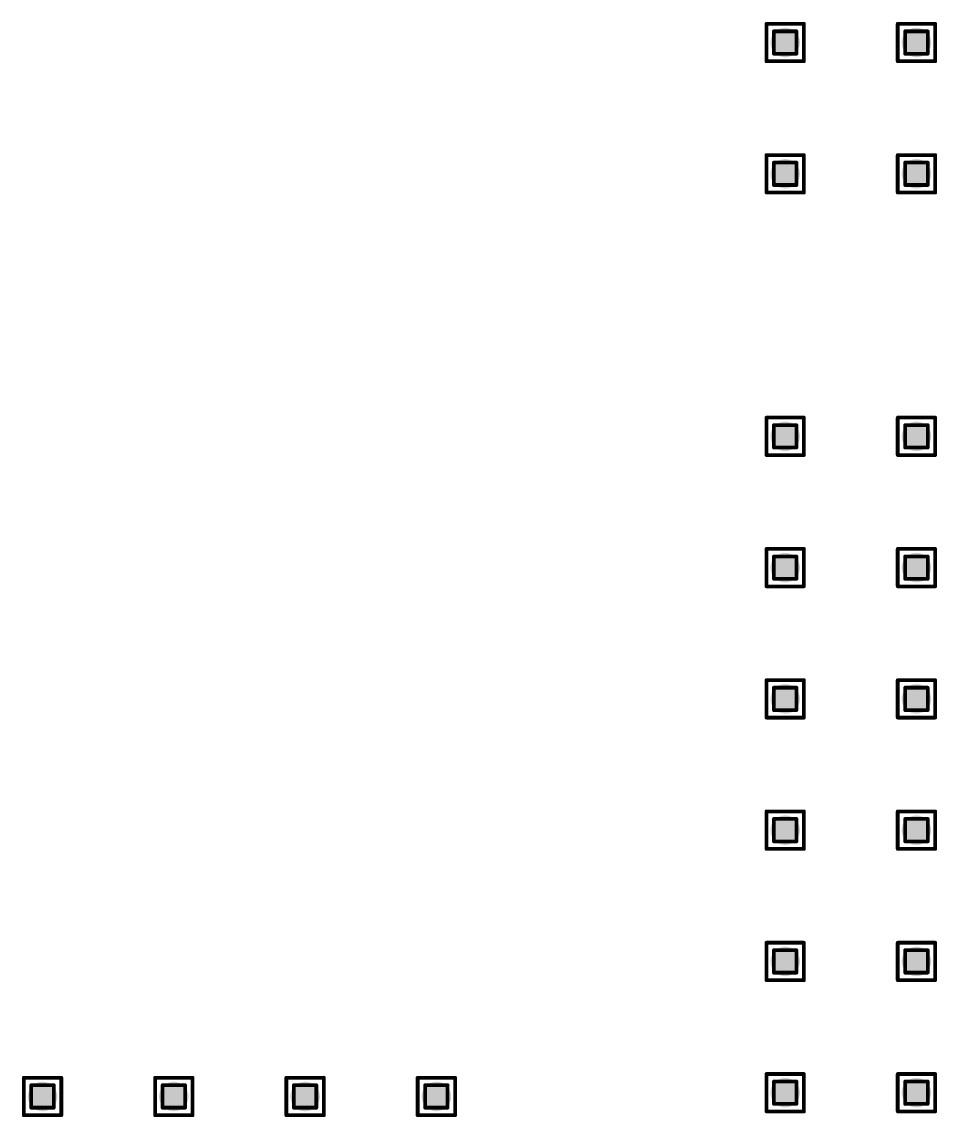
# Model space of a CAD drawing. Header units: millimetres. Extents: x -25 to 478, y -31 to 252.
# Drawn here: x 229.35 to 241.75, y 55.03 to 69.87 of the extents above; entities that cross this region are included whole.
import ezdxf

# ---------------------------------------------------------------- set-up
doc = ezdxf.new("R2010")
doc.units = ezdxf.units.MM
doc.layers.add('DrillDrawing', color=1, linetype='Continuous')
doc.layers.add('ViaHoleLayer', color=16, linetype='Continuous')

msp = doc.modelspace()

# ---------------------------------------------------------------- hatches: boundary and pattern name
at = {"layer": 'ViaHoleLayer'}
h = msp.add_hatch(color=16, dxfattribs=at)
edge = h.paths.add_edge_path()
edge.add_arc((239.692, 69.588), 0.2, 0, 360)
h = msp.add_hatch(color=16, dxfattribs=at)
edge = h.paths.add_edge_path()
edge.add_arc((241.47, 69.588), 0.2, 0, 360)
h = msp.add_hatch(color=16, dxfattribs=at)
edge = h.paths.add_edge_path()
edge.add_arc((239.692, 67.81), 0.2, 0, 360)
h = msp.add_hatch(color=16, dxfattribs=at)
edge = h.paths.add_edge_path()
edge.add_arc((241.47, 67.81), 0.2, 0, 360)
h = msp.add_hatch(color=16, dxfattribs=at)
edge = h.paths.add_edge_path()
edge.add_arc((239.692, 64.254), 0.2, 0, 360)
h = msp.add_hatch(color=16, dxfattribs=at)
edge = h.paths.add_edge_path()
edge.add_arc((241.47, 64.254), 0.2, 0, 360)
h = msp.add_hatch(color=16, dxfattribs=at)
edge = h.paths.add_edge_path()
edge.add_arc((239.692, 62.476), 0.2, 0, 360)
h = msp.add_hatch(color=16, dxfattribs=at)
edge = h.paths.add_edge_path()
edge.add_arc((241.47, 62.476), 0.2, 0, 360)
h = msp.add_hatch(color=16, dxfattribs=at)
edge = h.paths.add_edge_path()
edge.add_arc((239.692, 60.698), 0.2, 0, 360)
h = msp.add_hatch(color=16, dxfattribs=at)
edge = h.paths.add_edge_path()
edge.add_arc((241.47, 60.698), 0.2, 0, 360)
h = msp.add_hatch(color=16, dxfattribs=at)
edge = h.paths.add_edge_path()
edge.add_arc((239.692, 58.92), 0.2, 0, 360)
h = msp.add_hatch(color=16, dxfattribs=at)
edge = h.paths.add_edge_path()
edge.add_arc((241.47, 58.92), 0.2, 0, 360)
h = msp.add_hatch(color=16, dxfattribs=at)
edge = h.paths.add_edge_path()
edge.add_arc((239.692, 57.142), 0.2, 0, 360)
h = msp.add_hatch(color=16, dxfattribs=at)
edge = h.paths.add_edge_path()
edge.add_arc((241.47, 57.142), 0.2, 0, 360)
h = msp.add_hatch(color=16, dxfattribs=at)
edge = h.paths.add_edge_path()
edge.add_arc((229.634, 55.313), 0.2, 0, 360)
h = msp.add_hatch(color=16, dxfattribs=at)
edge = h.paths.add_edge_path()
edge.add_arc((231.412, 55.313), 0.2, 0, 360)
h = msp.add_hatch(color=16, dxfattribs=at)
edge = h.paths.add_edge_path()
edge.add_arc((233.19, 55.313), 0.2, 0, 360)
h = msp.add_hatch(color=16, dxfattribs=at)
edge = h.paths.add_edge_path()
edge.add_arc((234.968, 55.313), 0.2, 0, 360)
h = msp.add_hatch(color=16, dxfattribs=at)
edge = h.paths.add_edge_path()
edge.add_arc((239.692, 55.364), 0.2, 0, 360)
h = msp.add_hatch(color=16, dxfattribs=at)
edge = h.paths.add_edge_path()
edge.add_arc((241.47, 55.364), 0.2, 0, 360)

# ---------------------------------------------------------------- linework, layer by layer
at = {"layer": 'DrillDrawing', "const_width": 0.0508}
for points in [[(239.438, 69.842), (239.946, 69.842)], [(239.438, 69.334), (239.438, 69.842)], [(239.946, 69.334), (239.946, 69.842)], [(241.216, 69.842), (241.724, 69.842)], [(241.216, 69.334), (241.216, 69.842)], [(241.724, 69.334), (241.724, 69.842)], [(239.54, 69.74), (239.845, 69.74)], [(239.54, 69.436), (239.54, 69.74)], [(239.845, 69.436), (239.845, 69.74)], [(241.318, 69.74), (241.623, 69.74)], [(241.318, 69.436), (241.318, 69.74)], [(241.623, 69.436), (241.623, 69.74)], [(239.54, 69.436), (239.845, 69.436)], [(241.318, 69.436), (241.623, 69.436)], [(239.438, 69.334), (239.946, 69.334)], [(241.216, 69.334), (241.724, 69.334)], [(239.438, 68.064), (239.946, 68.064)], [(239.438, 67.556), (239.438, 68.064)], [(239.946, 67.556), (239.946, 68.064)], [(241.216, 68.064), (241.724, 68.064)], [(241.216, 67.556), (241.216, 68.064)], [(241.724, 67.556), (241.724, 68.064)], [(239.54, 67.962), (239.845, 67.962)], [(239.54, 67.658), (239.54, 67.962)], [(239.845, 67.658), (239.845, 67.962)], [(241.318, 67.962), (241.623, 67.962)], [(241.318, 67.658), (241.318, 67.962)], [(241.623, 67.658), (241.623, 67.962)], [(239.54, 67.658), (239.845, 67.658)], [(241.318, 67.658), (241.623, 67.658)], [(239.438, 67.556), (239.946, 67.556)], [(241.216, 67.556), (241.724, 67.556)], [(239.438, 64.508), (239.946, 64.508)], [(239.438, 64), (239.438, 64.508)], [(239.946, 64), (239.946, 64.508)], [(241.216, 64.508), (241.724, 64.508)], [(241.216, 64), (241.216, 64.508)], [(241.724, 64), (241.724, 64.508)], [(239.54, 64.406), (239.845, 64.406)], [(239.54, 64.102), (239.54, 64.406)], [(239.845, 64.102), (239.845, 64.406)], [(241.318, 64.406), (241.623, 64.406)], [(241.318, 64.102), (241.318, 64.406)], [(241.623, 64.102), (241.623, 64.406)], [(239.54, 64.102), (239.845, 64.102)], [(241.318, 64.102), (241.623, 64.102)], [(239.438, 64), (239.946, 64)], [(241.216, 64), (241.724, 64)], [(239.438, 62.73), (239.946, 62.73)], [(239.438, 62.222), (239.438, 62.73)], [(239.946, 62.222), (239.946, 62.73)], [(241.216, 62.73), (241.724, 62.73)], [(241.216, 62.222), (241.216, 62.73)], [(241.724, 62.222), (241.724, 62.73)], [(239.54, 62.628), (239.845, 62.628)], [(239.54, 62.324), (239.54, 62.628)], [(239.845, 62.324), (239.845, 62.628)], [(241.318, 62.628), (241.623, 62.628)], [(241.318, 62.324), (241.318, 62.628)], [(241.623, 62.324), (241.623, 62.628)], [(239.54, 62.324), (239.845, 62.324)], [(241.318, 62.324), (241.623, 62.324)], [(239.438, 62.222), (239.946, 62.222)], [(241.216, 62.222), (241.724, 62.222)], [(239.438, 60.952), (239.946, 60.952)], [(239.438, 60.444), (239.438, 60.952)], [(239.946, 60.444), (239.946, 60.952)], [(241.216, 60.952), (241.724, 60.952)], [(241.216, 60.444), (241.216, 60.952)], [(241.724, 60.444), (241.724, 60.952)], [(239.54, 60.85), (239.845, 60.85)], [(239.54, 60.546), (239.54, 60.85)], [(239.845, 60.546), (239.845, 60.85)], [(241.318, 60.85), (241.623, 60.85)], [(241.318, 60.546), (241.318, 60.85)], [(241.623, 60.546), (241.623, 60.85)], [(239.54, 60.546), (239.845, 60.546)], [(241.318, 60.546), (241.623, 60.546)], [(239.438, 60.444), (239.946, 60.444)], [(241.216, 60.444), (241.724, 60.444)], [(239.438, 59.174), (239.946, 59.174)], [(239.438, 58.666), (239.438, 59.174)], [(239.946, 58.666), (239.946, 59.174)], [(241.216, 59.174), (241.724, 59.174)], [(241.216, 58.666), (241.216, 59.174)], [(241.724, 58.666), (241.724, 59.174)], [(239.54, 59.072), (239.845, 59.072)], [(239.54, 58.768), (239.54, 59.072)], [(239.845, 58.768), (239.845, 59.072)], [(241.318, 59.072), (241.623, 59.072)], [(241.318, 58.768), (241.318, 59.072)], [(241.623, 58.768), (241.623, 59.072)], [(239.54, 58.768), (239.845, 58.768)], [(241.318, 58.768), (241.623, 58.768)], [(239.438, 58.666), (239.946, 58.666)], [(241.216, 58.666), (241.724, 58.666)], [(239.438, 57.396), (239.946, 57.396)], [(239.438, 56.888), (239.438, 57.396)], [(239.946, 56.888), (239.946, 57.396)], [(241.216, 57.396), (241.724, 57.396)], [(241.216, 56.888), (241.216, 57.396)], [(241.724, 56.888), (241.724, 57.396)], [(239.54, 57.294), (239.845, 57.294)], [(239.54, 56.99), (239.54, 57.294)], [(239.845, 56.99), (239.845, 57.294)], [(241.318, 57.294), (241.623, 57.294)], [(241.318, 56.99), (241.318, 57.294)], [(241.623, 56.99), (241.623, 57.294)], [(239.54, 56.99), (239.845, 56.99)], [(241.318, 56.99), (241.623, 56.99)], [(239.438, 56.888), (239.946, 56.888)], [(241.216, 56.888), (241.724, 56.888)], [(239.438, 55.618), (239.946, 55.618)], [(239.438, 55.11), (239.438, 55.618)], [(239.946, 55.11), (239.946, 55.618)], [(241.216, 55.618), (241.724, 55.618)], [(241.216, 55.11), (241.216, 55.618)], [(241.724, 55.11), (241.724, 55.618)], [(229.38, 55.567), (229.888, 55.567)], [(229.38, 55.059), (229.38, 55.567)], [(229.481, 55.466), (229.786, 55.466)], [(229.481, 55.161), (229.481, 55.466)], [(229.786, 55.161), (229.786, 55.466)], [(229.888, 55.059), (229.888, 55.567)], [(231.158, 55.567), (231.666, 55.567)], [(231.158, 55.059), (231.158, 55.567)], [(231.259, 55.466), (231.564, 55.466)], [(231.259, 55.161), (231.259, 55.466)], [(231.564, 55.161), (231.564, 55.466)], [(231.666, 55.059), (231.666, 55.567)], [(232.936, 55.567), (233.444, 55.567)], [(232.936, 55.059), (232.936, 55.567)], [(233.037, 55.466), (233.342, 55.466)], [(233.037, 55.161), (233.037, 55.466)], [(233.342, 55.161), (233.342, 55.466)], [(233.444, 55.059), (233.444, 55.567)], [(234.714, 55.567), (235.222, 55.567)], [(234.714, 55.059), (234.714, 55.567)], [(234.815, 55.466), (235.12, 55.466)], [(234.815, 55.161), (234.815, 55.466)], [(235.12, 55.161), (235.12, 55.466)], [(235.222, 55.059), (235.222, 55.567)], [(239.54, 55.516), (239.845, 55.516)], [(239.54, 55.212), (239.54, 55.516)], [(239.845, 55.212), (239.845, 55.516)], [(241.318, 55.516), (241.623, 55.516)], [(241.318, 55.212), (241.318, 55.516)], [(241.623, 55.212), (241.623, 55.516)], [(229.481, 55.161), (229.786, 55.161)], [(231.259, 55.161), (231.564, 55.161)], [(233.037, 55.161), (233.342, 55.161)], [(234.815, 55.161), (235.12, 55.161)], [(239.54, 55.212), (239.845, 55.212)], [(241.318, 55.212), (241.623, 55.212)], [(229.38, 55.059), (229.888, 55.059)], [(231.158, 55.059), (231.666, 55.059)], [(232.936, 55.059), (233.444, 55.059)], [(234.714, 55.059), (235.222, 55.059)], [(239.438, 55.11), (239.946, 55.11)], [(241.216, 55.11), (241.724, 55.11)]]:
    msp.add_lwpolyline(points, dxfattribs=at)
at = {"layer": 'DrillDrawing', "const_width": 0.0254}
for points in [[(239.426, 69.842, 1), (239.451, 69.842, 1)], [(239.426, 69.842, 1), (239.451, 69.842, 1)], [(239.934, 69.842, 1), (239.959, 69.842, 1)], [(239.934, 69.842, 1), (239.959, 69.842, 1)], [(241.204, 69.842, 1), (241.229, 69.842, 1)], [(241.204, 69.842, 1), (241.229, 69.842, 1)], [(241.712, 69.842, 1), (241.737, 69.842, 1)], [(241.712, 69.842, 1), (241.737, 69.842, 1)], [(239.527, 69.74, 1), (239.553, 69.74, 1)], [(239.527, 69.74, 1), (239.553, 69.74, 1)], [(239.832, 69.74, 1), (239.857, 69.74, 1)], [(239.832, 69.74, 1), (239.857, 69.74, 1)], [(241.305, 69.74, 1), (241.331, 69.74, 1)], [(241.305, 69.74, 1), (241.331, 69.74, 1)], [(241.61, 69.74, 1), (241.635, 69.74, 1)], [(241.61, 69.74, 1), (241.635, 69.74, 1)], [(239.527, 69.436, 1), (239.553, 69.436, 1)], [(239.527, 69.436, 1), (239.553, 69.436, 1)], [(239.832, 69.436, 1), (239.857, 69.436, 1)], [(239.832, 69.436, 1), (239.857, 69.436, 1)], [(241.305, 69.436, 1), (241.331, 69.436, 1)], [(241.305, 69.436, 1), (241.331, 69.436, 1)], [(241.61, 69.436, 1), (241.635, 69.436, 1)], [(241.61, 69.436, 1), (241.635, 69.436, 1)], [(239.426, 69.334, 1), (239.451, 69.334, 1)], [(239.426, 69.334, 1), (239.451, 69.334, 1)], [(239.934, 69.334, 1), (239.959, 69.334, 1)], [(239.934, 69.334, 1), (239.959, 69.334, 1)], [(241.204, 69.334, 1), (241.229, 69.334, 1)], [(241.204, 69.334, 1), (241.229, 69.334, 1)], [(241.712, 69.334, 1), (241.737, 69.334, 1)], [(241.712, 69.334, 1), (241.737, 69.334, 1)], [(239.426, 68.064, 1), (239.451, 68.064, 1)], [(239.426, 68.064, 1), (239.451, 68.064, 1)], [(239.934, 68.064, 1), (239.959, 68.064, 1)], [(239.934, 68.064, 1), (239.959, 68.064, 1)], [(241.204, 68.064, 1), (241.229, 68.064, 1)], [(241.204, 68.064, 1), (241.229, 68.064, 1)], [(241.712, 68.064, 1), (241.737, 68.064, 1)], [(241.712, 68.064, 1), (241.737, 68.064, 1)], [(239.527, 67.962, 1), (239.553, 67.962, 1)], [(239.527, 67.962, 1), (239.553, 67.962, 1)], [(239.832, 67.962, 1), (239.857, 67.962, 1)], [(239.832, 67.962, 1), (239.857, 67.962, 1)], [(241.305, 67.962, 1), (241.331, 67.962, 1)], [(241.305, 67.962, 1), (241.331, 67.962, 1)], [(241.61, 67.962, 1), (241.635, 67.962, 1)], [(241.61, 67.962, 1), (241.635, 67.962, 1)], [(239.527, 67.658, 1), (239.553, 67.658, 1)], [(239.527, 67.658, 1), (239.553, 67.658, 1)], [(239.832, 67.658, 1), (239.857, 67.658, 1)], [(239.832, 67.658, 1), (239.857, 67.658, 1)], [(241.305, 67.658, 1), (241.331, 67.658, 1)], [(241.305, 67.658, 1), (241.331, 67.658, 1)], [(241.61, 67.658, 1), (241.635, 67.658, 1)], [(241.61, 67.658, 1), (241.635, 67.658, 1)], [(239.426, 67.556, 1), (239.451, 67.556, 1)], [(239.426, 67.556, 1), (239.451, 67.556, 1)], [(239.934, 67.556, 1), (239.959, 67.556, 1)], [(239.934, 67.556, 1), (239.959, 67.556, 1)], [(241.204, 67.556, 1), (241.229, 67.556, 1)], [(241.204, 67.556, 1), (241.229, 67.556, 1)], [(241.712, 67.556, 1), (241.737, 67.556, 1)], [(241.712, 67.556, 1), (241.737, 67.556, 1)], [(239.426, 64.508, 1), (239.451, 64.508, 1)], [(239.426, 64.508, 1), (239.451, 64.508, 1)], [(239.934, 64.508, 1), (239.959, 64.508, 1)], [(239.934, 64.508, 1), (239.959, 64.508, 1)], [(241.204, 64.508, 1), (241.229, 64.508, 1)], [(241.204, 64.508, 1), (241.229, 64.508, 1)], [(241.712, 64.508, 1), (241.737, 64.508, 1)], [(241.712, 64.508, 1), (241.737, 64.508, 1)], [(239.527, 64.406, 1), (239.553, 64.406, 1)], [(239.527, 64.406, 1), (239.553, 64.406, 1)], [(239.832, 64.406, 1), (239.857, 64.406, 1)], [(239.832, 64.406, 1), (239.857, 64.406, 1)], [(241.305, 64.406, 1), (241.331, 64.406, 1)], [(241.305, 64.406, 1), (241.331, 64.406, 1)], [(241.61, 64.406, 1), (241.635, 64.406, 1)], [(241.61, 64.406, 1), (241.635, 64.406, 1)], [(239.527, 64.102, 1), (239.553, 64.102, 1)], [(239.527, 64.102, 1), (239.553, 64.102, 1)], [(239.832, 64.102, 1), (239.857, 64.102, 1)], [(239.832, 64.102, 1), (239.857, 64.102, 1)], [(241.305, 64.102, 1), (241.331, 64.102, 1)], [(241.305, 64.102, 1), (241.331, 64.102, 1)], [(241.61, 64.102, 1), (241.635, 64.102, 1)], [(241.61, 64.102, 1), (241.635, 64.102, 1)], [(239.426, 64, 1), (239.451, 64, 1)], [(239.426, 64, 1), (239.451, 64, 1)], [(239.934, 64, 1), (239.959, 64, 1)], [(239.934, 64, 1), (239.959, 64, 1)], [(241.204, 64, 1), (241.229, 64, 1)], [(241.204, 64, 1), (241.229, 64, 1)], [(241.712, 64, 1), (241.737, 64, 1)], [(241.712, 64, 1), (241.737, 64, 1)], [(239.426, 62.73, 1), (239.451, 62.73, 1)], [(239.426, 62.73, 1), (239.451, 62.73, 1)], [(239.934, 62.73, 1), (239.959, 62.73, 1)], [(239.934, 62.73, 1), (239.959, 62.73, 1)], [(241.204, 62.73, 1), (241.229, 62.73, 1)], [(241.204, 62.73, 1), (241.229, 62.73, 1)], [(241.712, 62.73, 1), (241.737, 62.73, 1)], [(241.712, 62.73, 1), (241.737, 62.73, 1)], [(239.527, 62.628, 1), (239.553, 62.628, 1)], [(239.527, 62.628, 1), (239.553, 62.628, 1)], [(239.832, 62.628, 1), (239.857, 62.628, 1)], [(239.832, 62.628, 1), (239.857, 62.628, 1)], [(241.305, 62.628, 1), (241.331, 62.628, 1)], [(241.305, 62.628, 1), (241.331, 62.628, 1)], [(241.61, 62.628, 1), (241.635, 62.628, 1)], [(241.61, 62.628, 1), (241.635, 62.628, 1)], [(239.527, 62.324, 1), (239.553, 62.324, 1)], [(239.527, 62.324, 1), (239.553, 62.324, 1)], [(239.832, 62.324, 1), (239.857, 62.324, 1)], [(239.832, 62.324, 1), (239.857, 62.324, 1)], [(241.305, 62.324, 1), (241.331, 62.324, 1)], [(241.305, 62.324, 1), (241.331, 62.324, 1)], [(241.61, 62.324, 1), (241.635, 62.324, 1)], [(241.61, 62.324, 1), (241.635, 62.324, 1)], [(239.426, 62.222, 1), (239.451, 62.222, 1)], [(239.426, 62.222, 1), (239.451, 62.222, 1)], [(239.934, 62.222, 1), (239.959, 62.222, 1)], [(239.934, 62.222, 1), (239.959, 62.222, 1)], [(241.204, 62.222, 1), (241.229, 62.222, 1)], [(241.204, 62.222, 1), (241.229, 62.222, 1)], [(241.712, 62.222, 1), (241.737, 62.222, 1)], [(241.712, 62.222, 1), (241.737, 62.222, 1)], [(239.426, 60.952, 1), (239.451, 60.952, 1)], [(239.426, 60.952, 1), (239.451, 60.952, 1)], [(239.934, 60.952, 1), (239.959, 60.952, 1)], [(239.934, 60.952, 1), (239.959, 60.952, 1)], [(241.204, 60.952, 1), (241.229, 60.952, 1)], [(241.204, 60.952, 1), (241.229, 60.952, 1)], [(241.712, 60.952, 1), (241.737, 60.952, 1)], [(241.712, 60.952, 1), (241.737, 60.952, 1)], [(239.527, 60.85, 1), (239.553, 60.85, 1)], [(239.527, 60.85, 1), (239.553, 60.85, 1)], [(239.832, 60.85, 1), (239.857, 60.85, 1)], [(239.832, 60.85, 1), (239.857, 60.85, 1)], [(241.305, 60.85, 1), (241.331, 60.85, 1)], [(241.305, 60.85, 1), (241.331, 60.85, 1)], [(241.61, 60.85, 1), (241.635, 60.85, 1)], [(241.61, 60.85, 1), (241.635, 60.85, 1)], [(239.527, 60.546, 1), (239.553, 60.546, 1)], [(239.527, 60.546, 1), (239.553, 60.546, 1)], [(239.832, 60.546, 1), (239.857, 60.546, 1)], [(239.832, 60.546, 1), (239.857, 60.546, 1)], [(241.305, 60.546, 1), (241.331, 60.546, 1)], [(241.305, 60.546, 1), (241.331, 60.546, 1)], [(241.61, 60.546, 1), (241.635, 60.546, 1)], [(241.61, 60.546, 1), (241.635, 60.546, 1)], [(239.426, 60.444, 1), (239.451, 60.444, 1)], [(239.426, 60.444, 1), (239.451, 60.444, 1)], [(239.934, 60.444, 1), (239.959, 60.444, 1)], [(239.934, 60.444, 1), (239.959, 60.444, 1)], [(241.204, 60.444, 1), (241.229, 60.444, 1)], [(241.204, 60.444, 1), (241.229, 60.444, 1)], [(241.712, 60.444, 1), (241.737, 60.444, 1)], [(241.712, 60.444, 1), (241.737, 60.444, 1)], [(239.426, 59.174, 1), (239.451, 59.174, 1)], [(239.426, 59.174, 1), (239.451, 59.174, 1)], [(239.934, 59.174, 1), (239.959, 59.174, 1)], [(239.934, 59.174, 1), (239.959, 59.174, 1)], [(241.204, 59.174, 1), (241.229, 59.174, 1)], [(241.204, 59.174, 1), (241.229, 59.174, 1)], [(241.712, 59.174, 1), (241.737, 59.174, 1)], [(241.712, 59.174, 1), (241.737, 59.174, 1)], [(239.527, 59.072, 1), (239.553, 59.072, 1)], [(239.527, 59.072, 1), (239.553, 59.072, 1)], [(239.832, 59.072, 1), (239.857, 59.072, 1)], [(239.832, 59.072, 1), (239.857, 59.072, 1)], [(241.305, 59.072, 1), (241.331, 59.072, 1)], [(241.305, 59.072, 1), (241.331, 59.072, 1)], [(241.61, 59.072, 1), (241.635, 59.072, 1)], [(241.61, 59.072, 1), (241.635, 59.072, 1)], [(239.527, 58.768, 1), (239.553, 58.768, 1)], [(239.527, 58.768, 1), (239.553, 58.768, 1)], [(239.832, 58.768, 1), (239.857, 58.768, 1)], [(239.832, 58.768, 1), (239.857, 58.768, 1)], [(241.305, 58.768, 1), (241.331, 58.768, 1)], [(241.305, 58.768, 1), (241.331, 58.768, 1)], [(241.61, 58.768, 1), (241.635, 58.768, 1)], [(241.61, 58.768, 1), (241.635, 58.768, 1)], [(239.426, 58.666, 1), (239.451, 58.666, 1)], [(239.426, 58.666, 1), (239.451, 58.666, 1)], [(239.934, 58.666, 1), (239.959, 58.666, 1)], [(239.934, 58.666, 1), (239.959, 58.666, 1)], [(241.204, 58.666, 1), (241.229, 58.666, 1)], [(241.204, 58.666, 1), (241.229, 58.666, 1)], [(241.712, 58.666, 1), (241.737, 58.666, 1)], [(241.712, 58.666, 1), (241.737, 58.666, 1)], [(239.426, 57.396, 1), (239.451, 57.396, 1)], [(239.426, 57.396, 1), (239.451, 57.396, 1)], [(239.934, 57.396, 1), (239.959, 57.396, 1)], [(239.934, 57.396, 1), (239.959, 57.396, 1)], [(241.204, 57.396, 1), (241.229, 57.396, 1)], [(241.204, 57.396, 1), (241.229, 57.396, 1)], [(241.712, 57.396, 1), (241.737, 57.396, 1)], [(241.712, 57.396, 1), (241.737, 57.396, 1)], [(239.527, 57.294, 1), (239.553, 57.294, 1)], [(239.527, 57.294, 1), (239.553, 57.294, 1)], [(239.832, 57.294, 1), (239.857, 57.294, 1)], [(239.832, 57.294, 1), (239.857, 57.294, 1)], [(241.305, 57.294, 1), (241.331, 57.294, 1)], [(241.305, 57.294, 1), (241.331, 57.294, 1)], [(241.61, 57.294, 1), (241.635, 57.294, 1)], [(241.61, 57.294, 1), (241.635, 57.294, 1)], [(239.527, 56.99, 1), (239.553, 56.99, 1)], [(239.527, 56.99, 1), (239.553, 56.99, 1)], [(239.832, 56.99, 1), (239.857, 56.99, 1)], [(239.832, 56.99, 1), (239.857, 56.99, 1)], [(241.305, 56.99, 1), (241.331, 56.99, 1)], [(241.305, 56.99, 1), (241.331, 56.99, 1)], [(241.61, 56.99, 1), (241.635, 56.99, 1)], [(241.61, 56.99, 1), (241.635, 56.99, 1)], [(239.426, 56.888, 1), (239.451, 56.888, 1)], [(239.426, 56.888, 1), (239.451, 56.888, 1)], [(239.934, 56.888, 1), (239.959, 56.888, 1)], [(239.934, 56.888, 1), (239.959, 56.888, 1)], [(241.204, 56.888, 1), (241.229, 56.888, 1)], [(241.204, 56.888, 1), (241.229, 56.888, 1)], [(241.712, 56.888, 1), (241.737, 56.888, 1)], [(241.712, 56.888, 1), (241.737, 56.888, 1)], [(239.426, 55.618, 1), (239.451, 55.618, 1)], [(239.426, 55.618, 1), (239.451, 55.618, 1)], [(239.934, 55.618, 1), (239.959, 55.618, 1)], [(239.934, 55.618, 1), (239.959, 55.618, 1)], [(241.204, 55.618, 1), (241.229, 55.618, 1)], [(241.204, 55.618, 1), (241.229, 55.618, 1)], [(241.712, 55.618, 1), (241.737, 55.618, 1)], [(241.712, 55.618, 1), (241.737, 55.618, 1)], [(229.367, 55.567, 1), (229.393, 55.567, 1)], [(229.367, 55.567, 1), (229.393, 55.567, 1)], [(229.469, 55.466, 1), (229.494, 55.466, 1)], [(229.469, 55.466, 1), (229.494, 55.466, 1)], [(229.774, 55.466, 1), (229.799, 55.466, 1)], [(229.774, 55.466, 1), (229.799, 55.466, 1)], [(229.875, 55.567, 1), (229.901, 55.567, 1)], [(229.875, 55.567, 1), (229.901, 55.567, 1)], [(231.145, 55.567, 1), (231.171, 55.567, 1)], [(231.145, 55.567, 1), (231.171, 55.567, 1)], [(231.247, 55.466, 1), (231.272, 55.466, 1)], [(231.247, 55.466, 1), (231.272, 55.466, 1)], [(231.552, 55.466, 1), (231.577, 55.466, 1)], [(231.552, 55.466, 1), (231.577, 55.466, 1)], [(231.653, 55.567, 1), (231.679, 55.567, 1)], [(231.653, 55.567, 1), (231.679, 55.567, 1)], [(232.923, 55.567, 1), (232.949, 55.567, 1)], [(232.923, 55.567, 1), (232.949, 55.567, 1)], [(233.025, 55.466, 1), (233.05, 55.466, 1)], [(233.025, 55.466, 1), (233.05, 55.466, 1)], [(233.33, 55.466, 1), (233.355, 55.466, 1)], [(233.33, 55.466, 1), (233.355, 55.466, 1)], [(233.431, 55.567, 1), (233.457, 55.567, 1)], [(233.431, 55.567, 1), (233.457, 55.567, 1)], [(234.701, 55.567, 1), (234.727, 55.567, 1)], [(234.701, 55.567, 1), (234.727, 55.567, 1)], [(234.803, 55.466, 1), (234.828, 55.466, 1)], [(234.803, 55.466, 1), (234.828, 55.466, 1)], [(235.108, 55.466, 1), (235.133, 55.466, 1)], [(235.108, 55.466, 1), (235.133, 55.466, 1)], [(235.209, 55.567, 1), (235.235, 55.567, 1)], [(235.209, 55.567, 1), (235.235, 55.567, 1)], [(239.527, 55.516, 1), (239.553, 55.516, 1)], [(239.527, 55.516, 1), (239.553, 55.516, 1)], [(239.832, 55.516, 1), (239.857, 55.516, 1)], [(239.832, 55.516, 1), (239.857, 55.516, 1)], [(241.305, 55.516, 1), (241.331, 55.516, 1)], [(241.305, 55.516, 1), (241.331, 55.516, 1)], [(241.61, 55.516, 1), (241.635, 55.516, 1)], [(241.61, 55.516, 1), (241.635, 55.516, 1)], [(229.469, 55.161, 1), (229.494, 55.161, 1)], [(229.469, 55.161, 1), (229.494, 55.161, 1)], [(229.774, 55.161, 1), (229.799, 55.161, 1)], [(229.774, 55.161, 1), (229.799, 55.161, 1)], [(231.247, 55.161, 1), (231.272, 55.161, 1)], [(231.247, 55.161, 1), (231.272, 55.161, 1)], [(231.552, 55.161, 1), (231.577, 55.161, 1)], [(231.552, 55.161, 1), (231.577, 55.161, 1)], [(233.025, 55.161, 1), (233.05, 55.161, 1)], [(233.025, 55.161, 1), (233.05, 55.161, 1)], [(233.33, 55.161, 1), (233.355, 55.161, 1)], [(233.33, 55.161, 1), (233.355, 55.161, 1)], [(234.803, 55.161, 1), (234.828, 55.161, 1)], [(234.803, 55.161, 1), (234.828, 55.161, 1)], [(235.108, 55.161, 1), (235.133, 55.161, 1)], [(235.108, 55.161, 1), (235.133, 55.161, 1)], [(239.527, 55.212, 1), (239.553, 55.212, 1)], [(239.527, 55.212, 1), (239.553, 55.212, 1)], [(239.832, 55.212, 1), (239.857, 55.212, 1)], [(239.832, 55.212, 1), (239.857, 55.212, 1)], [(241.305, 55.212, 1), (241.331, 55.212, 1)], [(241.305, 55.212, 1), (241.331, 55.212, 1)], [(241.61, 55.212, 1), (241.635, 55.212, 1)], [(241.61, 55.212, 1), (241.635, 55.212, 1)], [(229.367, 55.059, 1), (229.393, 55.059, 1)], [(229.367, 55.059, 1), (229.393, 55.059, 1)], [(229.875, 55.059, 1), (229.901, 55.059, 1)], [(229.875, 55.059, 1), (229.901, 55.059, 1)], [(231.145, 55.059, 1), (231.171, 55.059, 1)], [(231.145, 55.059, 1), (231.171, 55.059, 1)], [(231.653, 55.059, 1), (231.679, 55.059, 1)], [(231.653, 55.059, 1), (231.679, 55.059, 1)], [(232.923, 55.059, 1), (232.949, 55.059, 1)], [(232.923, 55.059, 1), (232.949, 55.059, 1)], [(233.431, 55.059, 1), (233.457, 55.059, 1)], [(233.431, 55.059, 1), (233.457, 55.059, 1)], [(234.701, 55.059, 1), (234.727, 55.059, 1)], [(234.701, 55.059, 1), (234.727, 55.059, 1)], [(235.209, 55.059, 1), (235.235, 55.059, 1)], [(235.209, 55.059, 1), (235.235, 55.059, 1)], [(239.426, 55.11, 1), (239.451, 55.11, 1)], [(239.426, 55.11, 1), (239.451, 55.11, 1)], [(239.934, 55.11, 1), (239.959, 55.11, 1)], [(239.934, 55.11, 1), (239.959, 55.11, 1)], [(241.204, 55.11, 1), (241.229, 55.11, 1)], [(241.204, 55.11, 1), (241.229, 55.11, 1)], [(241.712, 55.11, 1), (241.737, 55.11, 1)], [(241.712, 55.11, 1), (241.737, 55.11, 1)]]:
    msp.add_lwpolyline(points, format="xyb", close=True, dxfattribs=at)

doc.saveas('drawing.dxf')
